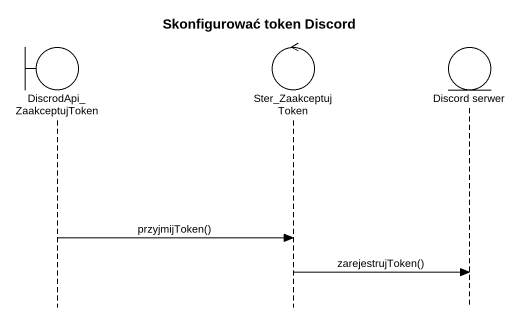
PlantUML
@startuml
title Skonfigurować token Discord
hide footbox
boundary DiscrodApi_ZaakceptujToken
control Ster_ZaakceptujToken
entity "Discord serwer" as Discord_serwer

DiscrodApi_ZaakceptujToken -> Ster_ZaakceptujToken : przyjmijToken()
Ster_ZaakceptujToken -> Discord_serwer : zarejestrujToken()
@enduml
